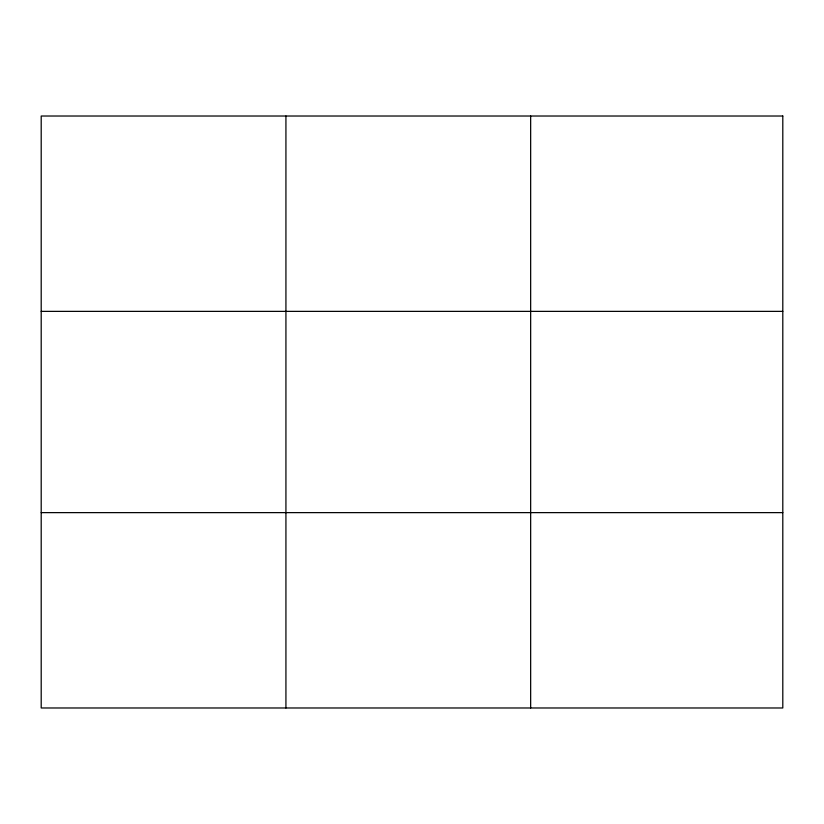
<?xml version="1.0" encoding="UTF-8"?>
<svg xmlns="http://www.w3.org/2000/svg" width="824" height="824" viewBox="0 0 824 824"><rect width="100%" height="100%" fill="white"/><g stroke="black" fill="none" stroke-linecap="round" stroke-linejoin="round"><path stroke-width="1.24" d="M285.928 116.019L285.928 707.981M530.656 116.019L530.656 707.981M41.2 311.369L782.8 311.369M41.2 512.631L782.8 512.631M782.8 116.019L782.8 707.981L41.2 707.981L41.2 116.019L782.8 116.019"/></g></svg>
